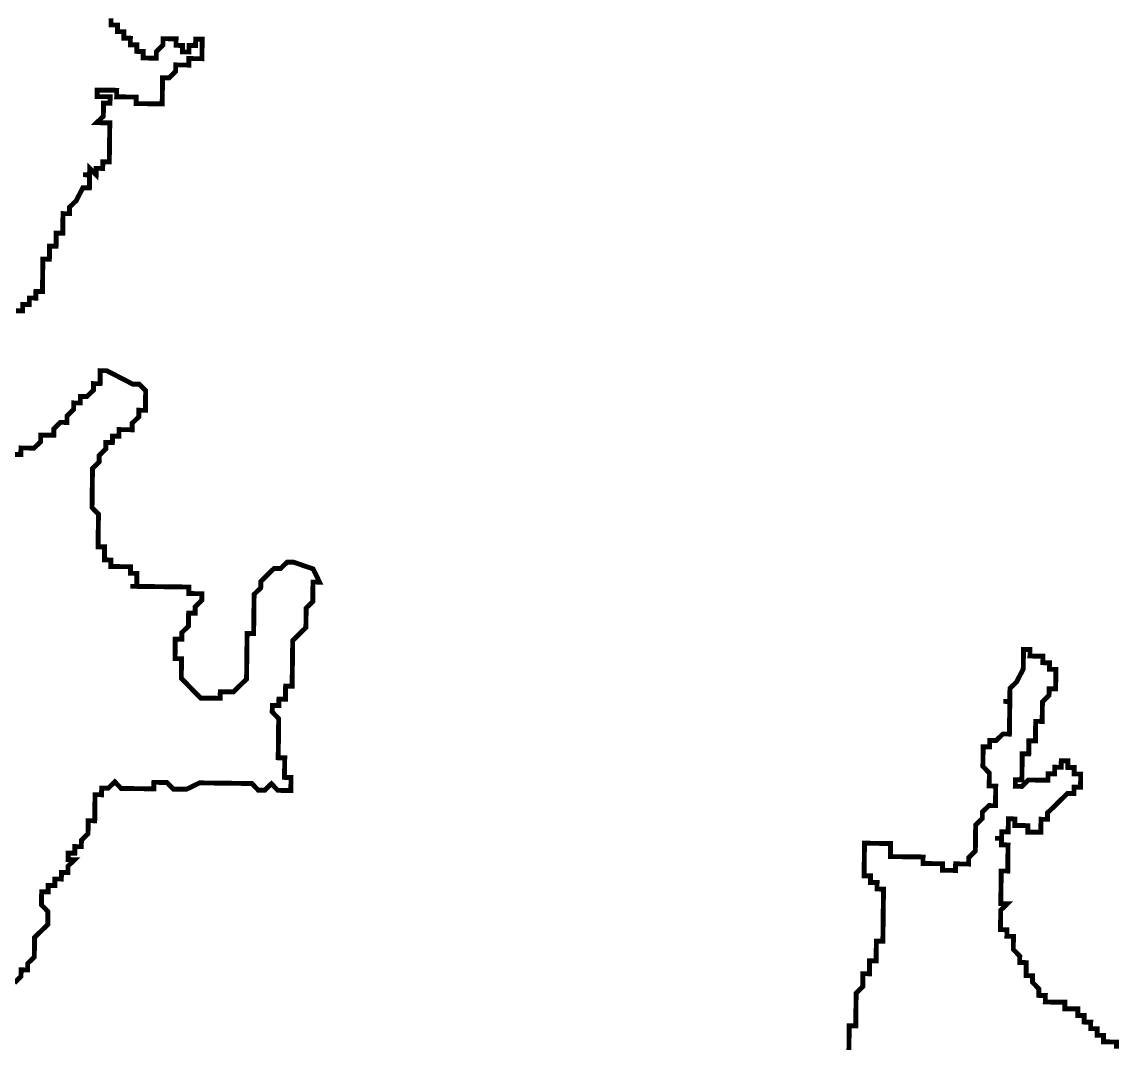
# Model space of a CAD drawing. Header units: metres. Extents: x 257673 to 289848, y 2129691 to 2228029.
# Drawn here: x 261934 to 262601, y 2182114 to 2182735 of the extents above; entities that cross this region are included whole.
import ezdxf

# ---------------------------------------------------------------- set-up
doc = ezdxf.new("R2010")
doc.units = ezdxf.units.M
doc.header["$MEASUREMENT"] = 0
doc.layers.add('HAZARDS LINE', color=1, linetype='Continuous')

msp = doc.modelspace()

# ---------------------------------------------------------------- linework, layer by layer
at = {"layer": 'HAZARDS LINE', "lineweight": 18}
for points in [[(261987.94, 2182737.27, 2.97, 2.97, 0), (261987.89, 2182733.31, 2.97, 2.97, 0), (261991.86, 2182733.26, 2.97, 2.97, 0), (261991.81, 2182729.29, 2.97, 2.97, 0), (261995.77, 2182729.24, 2.97, 2.97, 0), (261995.73, 2182725.28, 2.97, 2.97, 0), (261999.69, 2182725.23, 2.97, 2.97, 0), (261999.64, 2182721.26, 2.97, 2.97, 0), (262003.61, 2182721.21, 2.97, 2.97, 0), (262003.56, 2182717.25, 2.97, 2.97, 0), (262007.52, 2182717.2, 2.97, 2.97, 0), (262007.48, 2182713.23, 2.97, 2.97, 0), (262011.44, 2182713.19, 2.97, 2.97, 0), (262015.41, 2182713.14, 2.97, 2.97, 0), (262015.46, 2182717.1, 2.97, 2.97, 0), (262019.47, 2182721.02, 2.97, 2.97, 0), (262019.52, 2182724.99, 2.97, 2.97, 0), (262023.48, 2182724.94, 2.97, 2.97, 0), (262027.45, 2182724.89, 2.97, 2.97, 0), (262027.4, 2182720.92, 2.97, 2.97, 0), (262031.37, 2182720.87, 2.97, 2.97, 0), (262031.32, 2182716.91, 2.97, 2.97, 0), (262035.28, 2182716.86, 2.97, 2.97, 0), (262035.33, 2182720.83, 2.97, 2.97, 0), (262039.3, 2182720.78, 2.97, 2.97, 0), (262039.34, 2182724.74, 2.97, 2.97, 0), (262043.31, 2182724.69, 2.97, 2.97, 0), (262043.26, 2182720.73, 2.97, 2.97, 0), (262043.21, 2182716.76, 2.97, 2.97, 0), (262043.16, 2182712.8, 2.97, 2.97, 0), (262039.2, 2182712.85, 2.97, 2.97, 0), (262035.23, 2182712.89, 2.97, 2.97, 0), (262035.19, 2182708.93, 2.97, 2.97, 0), (262031.22, 2182708.98, 2.97, 2.97, 0), (262027.25, 2182709.02, 2.97, 2.97, 0), (262027.21, 2182705.06, 2.97, 2.97, 0), (262023.19, 2182701.14, 2.97, 2.97, 0), (262019.23, 2182701.19, 2.97, 2.97, 0), (262019.18, 2182697.22, 2.97, 2.97, 0), (262019.13, 2182693.26, 2.97, 2.97, 0), (262019.08, 2182689.29, 2.97, 2.97, 0), (262019.03, 2182685.33, 2.97, 2.97, 0), (262015.07, 2182685.37, 2.97, 2.97, 0), (262011.1, 2182685.42, 2.97, 2.97, 0), (262007.14, 2182685.47, 2.97, 2.97, 0), (262003.17, 2182685.52, 2.97, 2.97, 0), (262003.22, 2182689.49, 2.97, 2.97, 0), (261999.25, 2182689.53, 2.97, 2.97, 0), (261995.29, 2182689.58, 2.97, 2.97, 0), (261991.32, 2182689.63, 2.97, 2.97, 0), (261991.37, 2182693.6, 2.97, 2.97, 0), (261987.41, 2182693.65, 2.97, 2.97, 0), (261983.44, 2182693.69, 2.97, 2.97, 0), (261979.48, 2182693.74, 2.97, 2.97, 0), (261979.43, 2182689.78, 2.97, 2.97, 0), (261983.39, 2182689.73, 2.97, 2.97, 0), (261987.36, 2182689.68, 2.97, 2.97, 0), (261987.31, 2182685.71, 2.97, 2.97, 0), (261983.34, 2182685.76, 2.97, 2.97, 0), (261983.3, 2182681.8, 2.97, 2.97, 0), (261983.25, 2182677.83, 2.97, 2.97, 0), (261979.23, 2182673.91, 2.97, 2.97, 0), (261983.2, 2182673.86, 2.97, 2.97, 0), (261987.16, 2182673.82, 2.97, 2.97, 0), (261987.12, 2182669.85, 2.97, 2.97, 0), (261987.07, 2182665.88, 2.97, 2.97, 0), (261987.02, 2182661.92, 2.97, 2.97, 0), (261986.97, 2182657.95, 2.97, 2.97, 0), (261986.92, 2182653.99, 2.97, 2.97, 0), (261986.87, 2182650.02, 2.97, 2.97, 0), (261982.91, 2182650.07, 2.97, 2.97, 0), (261982.86, 2182646.1, 2.97, 2.97, 0), (261978.89, 2182646.15, 2.97, 2.97, 0), (261978.84, 2182642.19, 2.97, 2.97, 0), (261974.93, 2182646.2, 2.97, 2.97, 0), (261974.88, 2182642.23, 2.97, 2.97, 0), (261970.91, 2182642.28, 2.97, 2.97, 0), (261974.88, 2182642.23, 2.97, 2.97, 0), (261974.83, 2182638.27, 2.97, 2.97, 0), (261974.78, 2182634.3, 2.97, 2.97, 0), (261970.82, 2182634.35, 2.97, 2.97, 0), (261966.75, 2182626.47, 2.97, 2.97, 0), (261962.74, 2182622.55, 2.97, 2.97, 0), (261962.69, 2182618.58, 2.97, 2.97, 0), (261958.73, 2182618.63, 2.97, 2.97, 0), (261958.68, 2182614.67, 2.97, 2.97, 0), (261958.63, 2182610.7, 2.97, 2.97, 0), (261958.58, 2182606.73, 2.97, 2.97, 0), (261954.62, 2182606.78, 2.97, 2.97, 0), (261954.57, 2182602.82, 2.97, 2.97, 0), (261954.52, 2182598.85, 2.97, 2.97, 0), (261950.55, 2182598.9, 2.97, 2.97, 0), (261950.51, 2182594.93, 2.97, 2.97, 0), (261950.46, 2182590.97, 2.97, 2.97, 0), (261946.49, 2182591.02, 2.97, 2.97, 0), (261946.44, 2182587.05, 2.97, 2.97, 0), (261946.39, 2182583.08, 2.97, 2.97, 0), (261946.35, 2182579.12, 2.97, 2.97, 0), (261946.3, 2182575.15, 2.97, 2.97, 0), (261946.25, 2182571.19, 2.97, 2.97, 0), (261942.28, 2182571.23, 2.97, 2.97, 0), (261942.23, 2182567.27, 2.97, 2.97, 0), (261938.27, 2182567.32, 2.97, 2.97, 0), (261938.22, 2182563.35, 2.97, 2.97, 0), (261934.26, 2182563.4, 2.97, 2.97, 0), (261934.21, 2182559.43, 2.97, 2.97, 0), (261930.24, 2182559.48, 2.97, 2.97, 0)], [(261929.17, 2182472.23, 2.97, 2.97, 0), (261933.14, 2182472.18, 2.97, 2.97, 0), (261933.19, 2182476.15, 2.97, 2.97, 0), (261937.15, 2182476.1, 2.97, 2.97, 0), (261941.12, 2182476.05, 2.97, 2.97, 0), (261945.13, 2182479.97, 2.97, 2.97, 0), (261945.18, 2182483.93, 2.97, 2.97, 0), (261949.15, 2182483.89, 2.97, 2.97, 0), (261953.11, 2182483.84, 2.97, 2.97, 0), (261953.16, 2182487.8, 2.97, 2.97, 0), (261957.17, 2182491.72, 2.97, 2.97, 0), (261961.14, 2182491.67, 2.97, 2.97, 0), (261961.19, 2182495.64, 2.97, 2.97, 0), (261965.2, 2182499.56, 2.97, 2.97, 0), (261965.25, 2182503.52, 2.97, 2.97, 0), (261969.22, 2182503.47, 2.97, 2.97, 0), (261969.26, 2182507.44, 2.97, 2.97, 0), (261973.23, 2182507.39, 2.97, 2.97, 0), (261977.24, 2182511.31, 2.97, 2.97, 0), (261977.29, 2182515.27, 2.97, 2.97, 0), (261981.26, 2182515.23, 2.97, 2.97, 0), (261981.31, 2182519.19, 2.97, 2.97, 0), (261981.35, 2182523.16, 2.97, 2.97, 0), (261985.32, 2182523.11, 2.97, 2.97, 0), (261993.2, 2182519.05, 2.97, 2.97, 0), (262001.08, 2182514.98, 2.97, 2.97, 0), (262005.05, 2182514.93, 2.97, 2.97, 0), (262008.97, 2182510.92, 2.97, 2.97, 0), (262008.92, 2182506.95, 2.97, 2.97, 0), (262008.87, 2182502.99, 2.97, 2.97, 0), (262008.82, 2182499.02, 2.97, 2.97, 0), (262004.86, 2182499.07, 2.97, 2.97, 0), (262004.81, 2182495.1, 2.97, 2.97, 0), (262000.79, 2182491.19, 2.97, 2.97, 0), (262000.74, 2182487.22, 2.97, 2.97, 0), (261996.78, 2182487.27, 2.97, 2.97, 0), (261992.81, 2182487.32, 2.97, 2.97, 0), (261992.77, 2182483.35, 2.97, 2.97, 0), (261988.8, 2182483.4, 2.97, 2.97, 0), (261988.75, 2182479.43, 2.97, 2.97, 0), (261984.79, 2182479.48, 2.97, 2.97, 0), (261984.74, 2182475.52, 2.97, 2.97, 0), (261980.72, 2182471.6, 2.97, 2.97, 0), (261980.67, 2182467.63, 2.97, 2.97, 0), (261976.66, 2182463.72, 2.97, 2.97, 0), (261976.61, 2182459.75, 2.97, 2.97, 0), (261976.56, 2182455.78, 2.97, 2.97, 0), (261976.52, 2182451.82, 2.97, 2.97, 0), (261976.47, 2182447.85, 2.97, 2.97, 0), (261976.42, 2182443.89, 2.97, 2.97, 0), (261976.37, 2182439.92, 2.97, 2.97, 0), (261980.29, 2182435.91, 2.97, 2.97, 0), (261980.24, 2182431.94, 2.97, 2.97, 0), (261980.19, 2182427.97, 2.97, 2.97, 0), (261980.14, 2182424.01, 2.97, 2.97, 0), (261980.09, 2182420.04, 2.97, 2.97, 0), (261980.04, 2182416.08, 2.97, 2.97, 0), (261984.01, 2182416.03, 2.97, 2.97, 0), (261983.96, 2182412.06, 2.97, 2.97, 0), (261983.91, 2182408.09, 2.97, 2.97, 0), (261987.88, 2182408.05, 2.97, 2.97, 0), (261987.83, 2182404.08, 2.97, 2.97, 0), (261991.79, 2182404.03, 2.97, 2.97, 0), (261995.76, 2182403.98, 2.97, 2.97, 0), (261999.73, 2182403.93, 2.97, 2.97, 0), (261999.68, 2182399.97, 2.97, 2.97, 0), (262003.64, 2182399.92, 2.97, 2.97, 0), (262003.59, 2182395.95, 2.97, 2.97, 0), (262003.54, 2182391.99, 2.97, 2.97, 0), (261999.58, 2182392.04, 2.97, 2.97, 0), (262003.54, 2182391.99, 2.97, 2.97, 0), (262007.51, 2182391.94, 2.97, 2.97, 0), (262011.48, 2182391.89, 2.97, 2.97, 0), (262015.44, 2182391.84, 2.97, 2.97, 0), (262019.41, 2182391.79, 2.97, 2.97, 0), (262023.37, 2182391.75, 2.97, 2.97, 0), (262027.34, 2182391.7, 2.97, 2.97, 0), (262031.3, 2182391.65, 2.97, 2.97, 0), (262035.27, 2182391.6, 2.97, 2.97, 0), (262035.22, 2182387.63, 2.97, 2.97, 0), (262039.18, 2182387.59, 2.97, 2.97, 0), (262043.15, 2182387.54, 2.97, 2.97, 0), (262043.1, 2182383.57, 2.97, 2.97, 0), (262039.09, 2182379.65, 2.97, 2.97, 0), (262039.04, 2182375.69, 2.97, 2.97, 0), (262035.07, 2182375.74, 2.97, 2.97, 0), (262035.03, 2182371.77, 2.97, 2.97, 0), (262034.98, 2182367.8, 2.97, 2.97, 0), (262030.96, 2182363.89, 2.97, 2.97, 0), (262030.91, 2182359.92, 2.97, 2.97, 0), (262026.95, 2182359.97, 2.97, 2.97, 0), (262026.9, 2182356, 2.97, 2.97, 0), (262026.85, 2182352.04, 2.97, 2.97, 0), (262026.8, 2182348.07, 2.97, 2.97, 0), (262030.77, 2182348.02, 2.97, 2.97, 0), (262030.67, 2182340.09, 2.97, 2.97, 0), (262030.62, 2182336.12, 2.97, 2.97, 0), (262034.54, 2182332.11, 2.97, 2.97, 0), (262038.46, 2182328.1, 2.97, 2.97, 0), (262042.37, 2182324.08, 2.97, 2.97, 0), (262046.34, 2182324.03, 2.97, 2.97, 0), (262050.3, 2182323.98, 2.97, 2.97, 0), (262054.27, 2182323.94, 2.97, 2.97, 0), (262054.32, 2182327.9, 2.97, 2.97, 0), (262058.28, 2182327.85, 2.97, 2.97, 0), (262062.25, 2182327.8, 2.97, 2.97, 0), (262066.26, 2182331.72, 2.97, 2.97, 0), (262070.28, 2182335.64, 2.97, 2.97, 0), (262070.33, 2182339.61, 2.97, 2.97, 0), (262070.37, 2182343.57, 2.97, 2.97, 0), (262070.42, 2182347.54, 2.97, 2.97, 0), (262070.52, 2182355.47, 2.97, 2.97, 0), (262070.57, 2182359.44, 2.97, 2.97, 0), (262070.62, 2182363.4, 2.97, 2.97, 0), (262074.58, 2182363.35, 2.97, 2.97, 0), (262074.63, 2182367.32, 2.97, 2.97, 0), (262074.68, 2182371.29, 2.97, 2.97, 0), (262074.73, 2182375.25, 2.97, 2.97, 0), (262074.78, 2182379.22, 2.97, 2.97, 0), (262074.82, 2182383.18, 2.97, 2.97, 0), (262074.87, 2182387.15, 2.97, 2.97, 0), (262078.89, 2182391.07, 2.97, 2.97, 0), (262078.94, 2182395.03, 2.97, 2.97, 0), (262082.95, 2182398.95, 2.97, 2.97, 0), (262086.96, 2182402.87, 2.97, 2.97, 0), (262090.93, 2182402.82, 2.97, 2.97, 0), (262094.94, 2182406.74, 2.97, 2.97, 0), (262098.91, 2182406.69, 2.97, 2.97, 0), (262110.76, 2182402.58, 2.97, 2.97, 0), (262114.62, 2182394.6, 2.97, 2.97, 0), (262110.66, 2182394.64, 2.97, 2.97, 0), (262110.61, 2182390.68, 2.97, 2.97, 0), (262110.56, 2182386.71, 2.97, 2.97, 0), (262110.51, 2182382.75, 2.97, 2.97, 0), (262106.5, 2182378.83, 2.97, 2.97, 0), (262106.45, 2182374.86, 2.97, 2.97, 0), (262106.4, 2182370.9, 2.97, 2.97, 0), (262106.35, 2182366.93, 2.97, 2.97, 0), (262102.34, 2182363.01, 2.97, 2.97, 0), (262098.33, 2182359.1, 2.97, 2.97, 0), (262098.28, 2182355.13, 2.97, 2.97, 0), (262098.23, 2182351.16, 2.97, 2.97, 0), (262098.18, 2182347.2, 2.97, 2.97, 0), (262098.13, 2182343.23, 2.97, 2.97, 0), (262098.08, 2182339.27, 2.97, 2.97, 0), (262098.03, 2182335.3, 2.97, 2.97, 0), (262097.99, 2182331.33, 2.97, 2.97, 0), (262094.02, 2182331.38, 2.97, 2.97, 0), (262093.97, 2182327.42, 2.97, 2.97, 0), (262093.92, 2182323.45, 2.97, 2.97, 0), (262089.96, 2182323.5, 2.97, 2.97, 0), (262089.91, 2182319.53, 2.97, 2.97, 0), (262085.94, 2182319.58, 2.97, 2.97, 0), (262085.9, 2182315.62, 2.97, 2.97, 0), (262089.81, 2182311.6, 2.97, 2.97, 0), (262089.76, 2182307.64, 2.97, 2.97, 0), (262089.72, 2182303.67, 2.97, 2.97, 0), (262089.67, 2182299.7, 2.97, 2.97, 0), (262089.62, 2182295.74, 2.97, 2.97, 0), (262089.57, 2182291.77, 2.97, 2.97, 0), (262089.52, 2182287.81, 2.97, 2.97, 0), (262093.49, 2182287.76, 2.97, 2.97, 0), (262093.44, 2182283.79, 2.97, 2.97, 0), (262093.34, 2182275.86, 2.97, 2.97, 0), (262097.31, 2182275.81, 2.97, 2.97, 0), (262097.26, 2182271.84, 2.97, 2.97, 0), (262097.21, 2182267.88, 2.97, 2.97, 0), (262093.24, 2182267.93, 2.97, 2.97, 0), (262089.28, 2182267.98, 2.97, 2.97, 0), (262085.36, 2182271.99, 2.97, 2.97, 0), (262081.35, 2182268.07, 2.97, 2.97, 0), (262077.38, 2182268.12, 2.97, 2.97, 0), (262073.47, 2182272.14, 2.97, 2.97, 0), (262069.5, 2182272.18, 2.97, 2.97, 0), (262065.53, 2182272.23, 2.97, 2.97, 0), (262061.57, 2182272.28, 2.97, 2.97, 0), (262057.6, 2182272.33, 2.97, 2.97, 0), (262053.64, 2182272.38, 2.97, 2.97, 0), (262049.67, 2182272.43, 2.97, 2.97, 0), (262045.71, 2182272.47, 2.97, 2.97, 0), (262041.74, 2182272.52, 2.97, 2.97, 0), (262033.76, 2182268.65, 2.97, 2.97, 0), (262029.8, 2182268.7, 2.97, 2.97, 0), (262025.83, 2182268.75, 2.97, 2.97, 0), (262021.92, 2182272.77, 2.97, 2.97, 0), (262017.95, 2182272.81, 2.97, 2.97, 0), (262013.99, 2182272.86, 2.97, 2.97, 0), (262013.94, 2182268.9, 2.97, 2.97, 0), (262009.97, 2182268.95, 2.97, 2.97, 0), (262006.01, 2182268.99, 2.97, 2.97, 0), (262002.04, 2182269.04, 2.97, 2.97, 0), (261998.08, 2182269.09, 2.97, 2.97, 0), (261994.11, 2182269.14, 2.97, 2.97, 0), (261990.19, 2182273.15, 2.97, 2.97, 0), (261986.18, 2182269.24, 2.97, 2.97, 0), (261982.21, 2182269.29, 2.97, 2.97, 0), (261982.17, 2182265.32, 2.97, 2.97, 0), (261978.2, 2182265.37, 2.97, 2.97, 0), (261978.15, 2182261.4, 2.97, 2.97, 0), (261978.1, 2182257.44, 2.97, 2.97, 0), (261978.05, 2182253.47, 2.97, 2.97, 0), (261978.01, 2182249.5, 2.97, 2.97, 0), (261974.04, 2182249.55, 2.97, 2.97, 0), (261973.99, 2182245.59, 2.97, 2.97, 0), (261973.94, 2182241.62, 2.97, 2.97, 0), (261969.93, 2182237.7, 2.97, 2.97, 0), (261969.88, 2182233.74, 2.97, 2.97, 0), (261965.92, 2182233.79, 2.97, 2.97, 0), (261965.87, 2182229.82, 2.97, 2.97, 0), (261961.9, 2182229.87, 2.97, 2.97, 0), (261961.85, 2182225.9, 2.97, 2.97, 0), (261965.82, 2182225.85, 2.97, 2.97, 0), (261961.8, 2182221.94, 2.97, 2.97, 0), (261961.76, 2182217.97, 2.97, 2.97, 0), (261957.79, 2182218.02, 2.97, 2.97, 0), (261957.74, 2182214.05, 2.97, 2.97, 0), (261953.78, 2182214.1, 2.97, 2.97, 0), (261953.73, 2182210.14, 2.97, 2.97, 0), (261949.76, 2182210.18, 2.97, 2.97, 0), (261949.71, 2182206.22, 2.97, 2.97, 0), (261945.75, 2182206.27, 2.97, 2.97, 0), (261945.7, 2182202.3, 2.97, 2.97, 0), (261945.65, 2182198.33, 2.97, 2.97, 0), (261949.57, 2182194.32, 2.97, 2.97, 0), (261949.47, 2182186.39, 2.97, 2.97, 0), (261941.44, 2182178.55, 2.97, 2.97, 0), (261941.4, 2182174.59, 2.97, 2.97, 0), (261941.35, 2182170.62, 2.97, 2.97, 0), (261941.3, 2182166.65, 2.97, 2.97, 0), (261937.28, 2182162.74, 2.97, 2.97, 0), (261937.24, 2182158.77, 2.97, 2.97, 0), (261933.27, 2182158.82, 2.97, 2.97, 0), (261933.22, 2182154.85, 2.97, 2.97, 0), (261929.21, 2182150.94, 2.97, 2.97, 0)], [(262436.34, 2182109.03, 2.97, 2.97, 0), (262436.39, 2182113, 2.97, 2.97, 0), (262436.43, 2182116.96, 2.97, 2.97, 0), (262436.48, 2182120.93, 2.97, 2.97, 0), (262436.53, 2182124.9, 2.97, 2.97, 0), (262440.5, 2182124.85, 2.97, 2.97, 0), (262440.55, 2182128.81, 2.97, 2.97, 0), (262440.59, 2182132.78, 2.97, 2.97, 0), (262440.64, 2182136.74, 2.97, 2.97, 0), (262440.69, 2182140.71, 2.97, 2.97, 0), (262440.74, 2182144.68, 2.97, 2.97, 0), (262444.75, 2182148.59, 2.97, 2.97, 0), (262444.8, 2182152.56, 2.97, 2.97, 0), (262444.85, 2182156.53, 2.97, 2.97, 0), (262448.82, 2182156.48, 2.97, 2.97, 0), (262448.86, 2182160.44, 2.97, 2.97, 0), (262448.91, 2182164.41, 2.97, 2.97, 0), (262452.88, 2182164.36, 2.97, 2.97, 0), (262452.93, 2182168.33, 2.97, 2.97, 0), (262452.98, 2182172.29, 2.97, 2.97, 0), (262453.02, 2182176.26, 2.97, 2.97, 0), (262456.99, 2182176.21, 2.97, 2.97, 0), (262457.04, 2182180.18, 2.97, 2.97, 0), (262457.09, 2182184.14, 2.97, 2.97, 0), (262457.13, 2182188.11, 2.97, 2.97, 0), (262457.18, 2182192.07, 2.97, 2.97, 0), (262457.23, 2182196.04, 2.97, 2.97, 0), (262457.28, 2182200.01, 2.97, 2.97, 0), (262457.33, 2182203.97, 2.97, 2.97, 0), (262457.38, 2182207.94, 2.97, 2.97, 0), (262453.41, 2182207.99, 2.97, 2.97, 0), (262453.46, 2182211.95, 2.97, 2.97, 0), (262449.5, 2182212, 2.97, 2.97, 0), (262449.54, 2182215.97, 2.97, 2.97, 0), (262445.58, 2182216.02, 2.97, 2.97, 0), (262445.63, 2182219.98, 2.97, 2.97, 0), (262445.68, 2182223.95, 2.97, 2.97, 0), (262445.72, 2182227.91, 2.97, 2.97, 0), (262445.77, 2182231.88, 2.97, 2.97, 0), (262445.82, 2182235.85, 2.97, 2.97, 0), (262449.79, 2182235.8, 2.97, 2.97, 0), (262453.75, 2182235.75, 2.97, 2.97, 0), (262457.72, 2182235.7, 2.97, 2.97, 0), (262461.68, 2182235.65, 2.97, 2.97, 0), (262461.63, 2182231.69, 2.97, 2.97, 0), (262461.59, 2182227.72, 2.97, 2.97, 0), (262465.55, 2182227.67, 2.97, 2.97, 0), (262469.52, 2182227.62, 2.97, 2.97, 0), (262473.48, 2182227.57, 2.97, 2.97, 0), (262477.45, 2182227.53, 2.97, 2.97, 0), (262481.41, 2182227.48, 2.97, 2.97, 0), (262481.36, 2182223.51, 2.97, 2.97, 0), (262485.33, 2182223.46, 2.97, 2.97, 0), (262489.29, 2182223.41, 2.97, 2.97, 0), (262493.26, 2182223.37, 2.97, 2.97, 0), (262493.21, 2182219.4, 2.97, 2.97, 0), (262497.18, 2182219.35, 2.97, 2.97, 0), (262501.14, 2182219.3, 2.97, 2.97, 0), (262501.19, 2182223.27, 2.97, 2.97, 0), (262505.16, 2182223.22, 2.97, 2.97, 0), (262509.12, 2182223.17, 2.97, 2.97, 0), (262509.17, 2182227.14, 2.97, 2.97, 0), (262513.18, 2182231.06, 2.97, 2.97, 0), (262513.23, 2182235.02, 2.97, 2.97, 0), (262513.28, 2182238.99, 2.97, 2.97, 0), (262513.33, 2182242.95, 2.97, 2.97, 0), (262513.38, 2182246.92, 2.97, 2.97, 0), (262517.39, 2182250.84, 2.97, 2.97, 0), (262517.44, 2182254.8, 2.97, 2.97, 0), (262521.45, 2182258.72, 2.97, 2.97, 0), (262525.42, 2182258.67, 2.97, 2.97, 0), (262525.47, 2182262.64, 2.97, 2.97, 0), (262525.52, 2182266.6, 2.97, 2.97, 0), (262525.57, 2182270.57, 2.97, 2.97, 0), (262521.6, 2182270.62, 2.97, 2.97, 0), (262521.65, 2182274.58, 2.97, 2.97, 0), (262521.7, 2182278.55, 2.97, 2.97, 0), (262517.78, 2182282.56, 2.97, 2.97, 0), (262517.83, 2182286.53, 2.97, 2.97, 0), (262517.88, 2182290.5, 2.97, 2.97, 0), (262517.93, 2182294.46, 2.97, 2.97, 0), (262521.89, 2182294.41, 2.97, 2.97, 0), (262521.94, 2182298.38, 2.97, 2.97, 0), (262525.9, 2182298.33, 2.97, 2.97, 0), (262529.92, 2182302.25, 2.97, 2.97, 0), (262533.88, 2182302.2, 2.97, 2.97, 0), (262533.93, 2182306.17, 2.97, 2.97, 0), (262534.03, 2182314.1, 2.97, 2.97, 0), (262534.08, 2182318.06, 2.97, 2.97, 0), (262534.13, 2182322.03, 2.97, 2.97, 0), (262530.16, 2182322.08, 2.97, 2.97, 0), (262534.13, 2182322.03, 2.97, 2.97, 0), (262534.18, 2182326, 2.97, 2.97, 0), (262534.22, 2182329.96, 2.97, 2.97, 0), (262538.24, 2182333.88, 2.97, 2.97, 0), (262542.3, 2182341.76, 2.97, 2.97, 0), (262542.35, 2182345.73, 2.97, 2.97, 0), (262542.4, 2182349.7, 2.97, 2.97, 0), (262542.45, 2182353.66, 2.97, 2.97, 0), (262546.41, 2182353.61, 2.97, 2.97, 0), (262546.36, 2182349.65, 2.97, 2.97, 0), (262550.33, 2182349.6, 2.97, 2.97, 0), (262554.29, 2182349.55, 2.97, 2.97, 0), (262554.24, 2182345.58, 2.97, 2.97, 0), (262558.21, 2182345.54, 2.97, 2.97, 0), (262558.16, 2182341.57, 2.97, 2.97, 0), (262562.13, 2182341.52, 2.97, 2.97, 0), (262562.08, 2182337.55, 2.97, 2.97, 0), (262562.03, 2182333.59, 2.97, 2.97, 0), (262561.98, 2182329.62, 2.97, 2.97, 0), (262558.02, 2182329.67, 2.97, 2.97, 0), (262557.97, 2182325.71, 2.97, 2.97, 0), (262553.95, 2182321.79, 2.97, 2.97, 0), (262553.91, 2182317.82, 2.97, 2.97, 0), (262553.86, 2182313.86, 2.97, 2.97, 0), (262553.81, 2182309.89, 2.97, 2.97, 0), (262549.84, 2182309.94, 2.97, 2.97, 0), (262549.79, 2182305.97, 2.97, 2.97, 0), (262549.75, 2182302.01, 2.97, 2.97, 0), (262549.7, 2182298.04, 2.97, 2.97, 0), (262545.73, 2182298.09, 2.97, 2.97, 0), (262545.68, 2182294.12, 2.97, 2.97, 0), (262545.63, 2182290.16, 2.97, 2.97, 0), (262541.67, 2182290.21, 2.97, 2.97, 0), (262541.62, 2182286.24, 2.97, 2.97, 0), (262541.57, 2182282.27, 2.97, 2.97, 0), (262541.52, 2182278.31, 2.97, 2.97, 0), (262541.48, 2182274.34, 2.97, 2.97, 0), (262537.51, 2182274.39, 2.97, 2.97, 0), (262537.46, 2182270.42, 2.97, 2.97, 0), (262541.43, 2182270.38, 2.97, 2.97, 0), (262545.44, 2182274.29, 2.97, 2.97, 0), (262549.41, 2182274.24, 2.97, 2.97, 0), (262553.37, 2182274.2, 2.97, 2.97, 0), (262557.34, 2182274.15, 2.97, 2.97, 0), (262557.39, 2182278.11, 2.97, 2.97, 0), (262561.35, 2182278.06, 2.97, 2.97, 0), (262561.4, 2182282.03, 2.97, 2.97, 0), (262565.36, 2182281.98, 2.97, 2.97, 0), (262565.41, 2182285.95, 2.97, 2.97, 0), (262569.38, 2182285.9, 2.97, 2.97, 0), (262569.33, 2182281.93, 2.97, 2.97, 0), (262573.3, 2182281.89, 2.97, 2.97, 0), (262573.25, 2182277.92, 2.97, 2.97, 0), (262577.21, 2182277.87, 2.97, 2.97, 0), (262577.16, 2182273.9, 2.97, 2.97, 0), (262577.11, 2182269.94, 2.97, 2.97, 0), (262573.15, 2182269.99, 2.97, 2.97, 0), (262573.1, 2182266.02, 2.97, 2.97, 0), (262569.14, 2182266.07, 2.97, 2.97, 0), (262565.12, 2182262.15, 2.97, 2.97, 0), (262561.11, 2182258.23, 2.97, 2.97, 0), (262557.09, 2182254.32, 2.97, 2.97, 0), (262557.05, 2182250.35, 2.97, 2.97, 0), (262553.08, 2182250.4, 2.97, 2.97, 0), (262553.03, 2182246.43, 2.97, 2.97, 0), (262552.98, 2182242.47, 2.97, 2.97, 0), (262549.02, 2182242.52, 2.97, 2.97, 0), (262545.05, 2182242.57, 2.97, 2.97, 0), (262545.1, 2182246.53, 2.97, 2.97, 0), (262541.14, 2182246.58, 2.97, 2.97, 0), (262537.17, 2182246.63, 2.97, 2.97, 0), (262537.22, 2182250.59, 2.97, 2.97, 0), (262533.25, 2182250.64, 2.97, 2.97, 0), (262533.2, 2182246.68, 2.97, 2.97, 0), (262533.16, 2182242.71, 2.97, 2.97, 0), (262529.19, 2182242.76, 2.97, 2.97, 0), (262529.14, 2182238.79, 2.97, 2.97, 0), (262525.18, 2182238.84, 2.97, 2.97, 0), (262529.14, 2182238.79, 2.97, 2.97, 0), (262529.09, 2182234.83, 2.97, 2.97, 0), (262533.06, 2182234.78, 2.97, 2.97, 0), (262533.01, 2182230.81, 2.97, 2.97, 0), (262532.96, 2182226.85, 2.97, 2.97, 0), (262532.91, 2182222.88, 2.97, 2.97, 0), (262532.87, 2182218.91, 2.97, 2.97, 0), (262528.9, 2182218.96, 2.97, 2.97, 0), (262528.85, 2182215, 2.97, 2.97, 0), (262528.8, 2182211.03, 2.97, 2.97, 0), (262528.75, 2182207.07, 2.97, 2.97, 0), (262528.71, 2182203.1, 2.97, 2.97, 0), (262528.66, 2182199.13, 2.97, 2.97, 0), (262532.62, 2182199.08, 2.97, 2.97, 0), (262528.61, 2182195.17, 2.97, 2.97, 0), (262528.56, 2182191.2, 2.97, 2.97, 0), (262528.51, 2182187.24, 2.97, 2.97, 0), (262528.46, 2182183.27, 2.97, 2.97, 0), (262532.43, 2182183.22, 2.97, 2.97, 0), (262532.38, 2182179.25, 2.97, 2.97, 0), (262536.35, 2182179.21, 2.97, 2.97, 0), (262536.3, 2182175.24, 2.97, 2.97, 0), (262536.25, 2182171.27, 2.97, 2.97, 0), (262540.16, 2182167.26, 2.97, 2.97, 0), (262540.12, 2182163.29, 2.97, 2.97, 0), (262544.08, 2182163.25, 2.97, 2.97, 0), (262544.03, 2182159.28, 2.97, 2.97, 0), (262543.98, 2182155.31, 2.97, 2.97, 0), (262547.95, 2182155.26, 2.97, 2.97, 0), (262547.9, 2182151.3, 2.97, 2.97, 0), (262551.82, 2182147.28, 2.97, 2.97, 0), (262551.77, 2182143.32, 2.97, 2.97, 0), (262555.74, 2182143.27, 2.97, 2.97, 0), (262555.69, 2182139.3, 2.97, 2.97, 0), (262559.65, 2182139.26, 2.97, 2.97, 0), (262563.62, 2182139.21, 2.97, 2.97, 0), (262567.58, 2182139.16, 2.97, 2.97, 0), (262567.53, 2182135.19, 2.97, 2.97, 0), (262571.5, 2182135.14, 2.97, 2.97, 0), (262575.46, 2182135.1, 2.97, 2.97, 0), (262575.42, 2182131.13, 2.97, 2.97, 0), (262579.38, 2182131.08, 2.97, 2.97, 0), (262579.33, 2182127.11, 2.97, 2.97, 0), (262583.3, 2182127.07, 2.97, 2.97, 0), (262583.25, 2182123.1, 2.97, 2.97, 0), (262587.22, 2182123.05, 2.97, 2.97, 0), (262587.17, 2182119.09, 2.97, 2.97, 0), (262591.13, 2182119.04, 2.97, 2.97, 0), (262591.08, 2182115.07, 2.97, 2.97, 0), (262595.05, 2182115.02, 2.97, 2.97, 0), (262599.01, 2182114.97, 2.97, 2.97, 0), (262598.97, 2182111.01, 2.97, 2.97, 0)]]:
    msp.add_lwpolyline(points, format="xyseb", dxfattribs=at)

doc.saveas('drawing.dxf')
